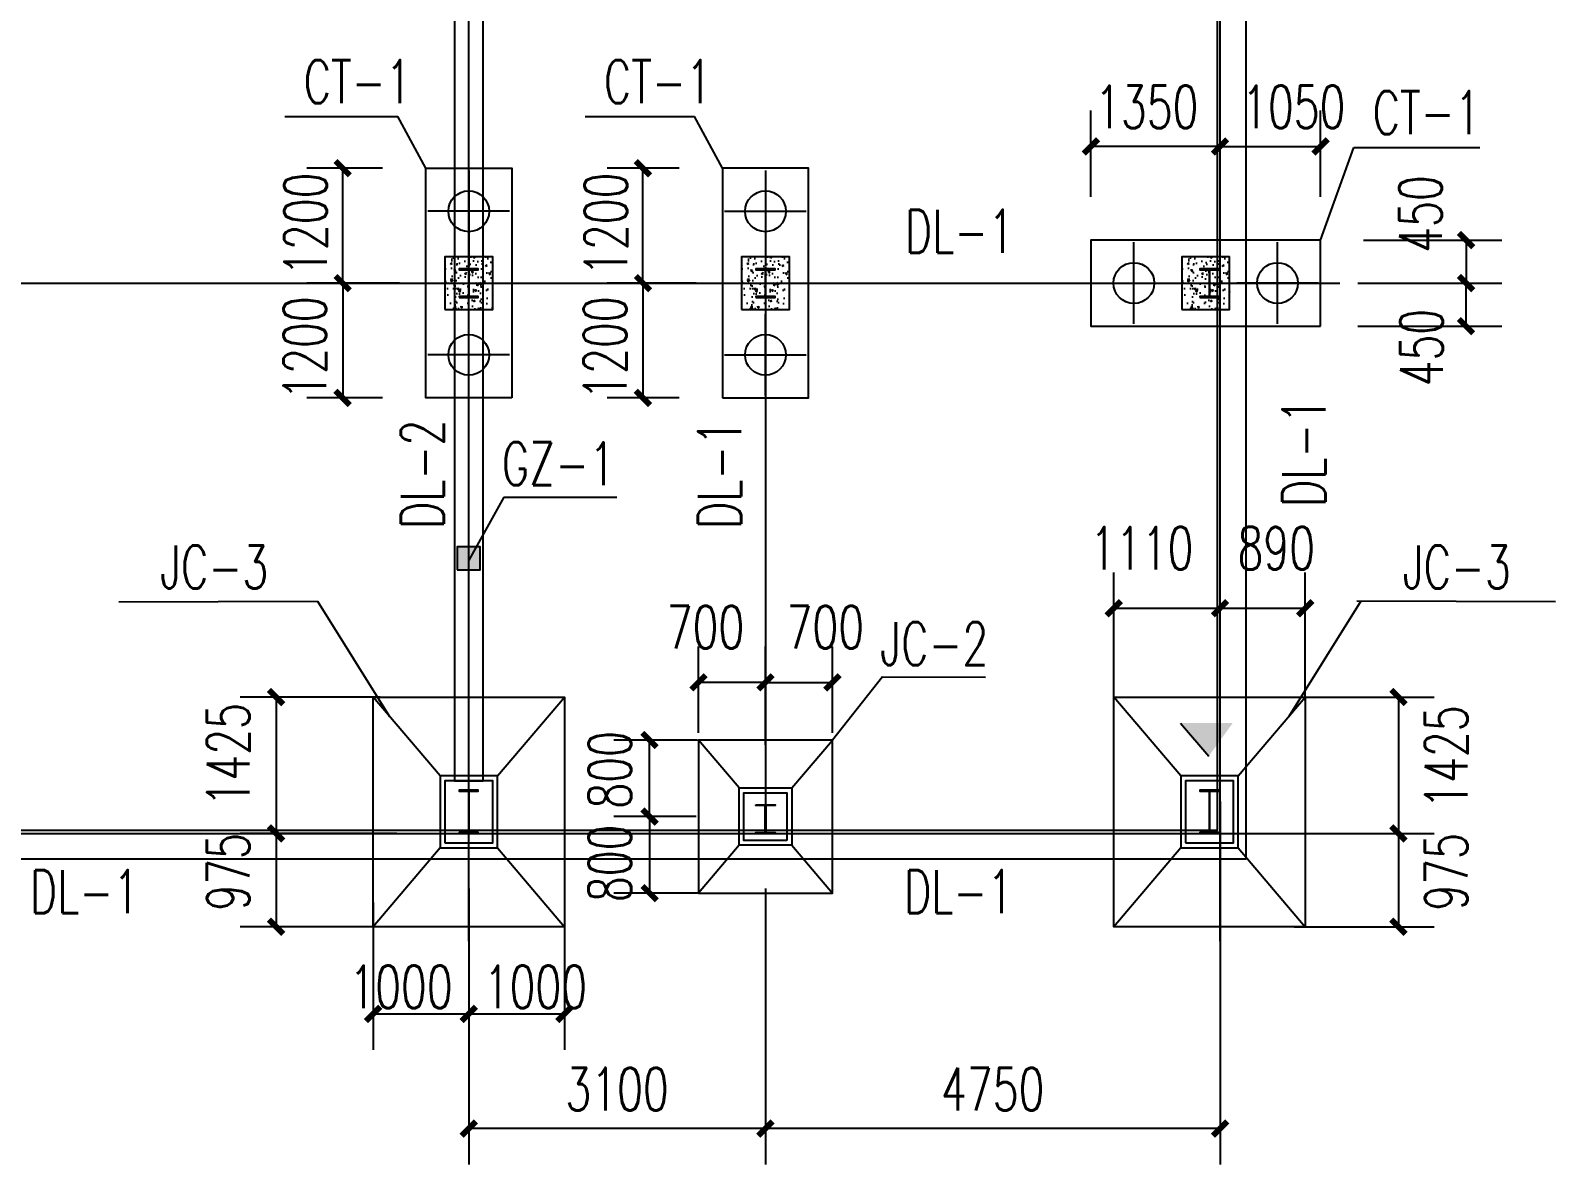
# Model space of a CAD drawing. Extents: x 180850 to 1400258, y 48356 to 327067.
# Drawn here: x 357599 to 373533, y 170973 to 182821 of the extents above; entities that cross this region are included whole.
import ezdxf

# ---------------------------------------------------------------- set-up
doc = ezdxf.new("R2010")
doc.units = 0
doc.header["$LTSCALE"] = 1000
for name, color, linetype in [('AXIS', 3, 'Continuous'), ('DIM_LEAD', 3, 'Continuous'), ('DOTE', 1, 'Continuous'), ('GZ', 50, 'Continuous'), ('PUB_HATCH', 8, 'Continuous'), ('PUB_TEXT', 7, 'Continuous'), ('YCX', 90, 'Continuous'), ('承台', 2, 'Continuous'), ('桩', 201, 'Continuous')]:
    doc.layers.add(name, color=color, linetype=linetype)
doc.styles.add('_TCH_DIM_T3', font='SIMPLEX', dxfattribs={"width": 0.705882, "bigfont": 'GBCBIG'})
doc.dimstyles.new('_TCH_ARCH&&150', dxfattribs={"dimtxt": 446.25, "dimasz": 150, "dimexe": 375, "dimexo": 450, "dimgap": 189.375, "dimtad": 1, "dimdec": 0, "dimzin": 0, "dimdsep": 46, "dimtxsty": '_TCH_DIM_T3', "dimblk": 'ARCHTICK', "dimcen": 0.09, "dimclrd": 3, "dimclre": 3, "dimclrt": 7, "dimazin": 2, "dimtfac": 1, "dimtdec": 0, "dimtix": 1, "dimtmove": 2, "dimatfit": 3, "dimfxl": 1, "dimtolj": 1, "dimtzin": 0, "dimarcsym": 0})
doc.dimstyles.new('TCH_150_1', dxfattribs={"dimtxt": 446.25, "dimasz": 150, "dimexe": 375, "dimexo": 450, "dimgap": 189.375, "dimtad": 1, "dimdec": 0, "dimzin": 0, "dimdsep": 46, "dimtxsty": '_TCH_DIM_T3', "dimblk": 'ARCHTICK', "dimcen": 0.09, "dimclrd": 256, "dimclre": 256, "dimclrt": 7, "dimazin": 2, "dimtfac": 1, "dimtdec": 0, "dimtix": 1, "dimtmove": 2, "dimatfit": 3, "dimfxl": 1, "dimtolj": 1, "dimtzin": 0, "dimarcsym": 0})

# ---------------------------------------------------------------- blocks, each defined once
blk = doc.blocks.new('A$C33B20A31')
at = {"layer": 'GZ'}
for points in [[(41550, 5600), (41750, 5600), (41750, 5610), (41657, 5610), (41653, 5615), (41653, 5885), (41657, 5890), (41750, 5890), (41750, 5900), (41550, 5900), (41550, 5890), (41643, 5890), (41647, 5885), (41647, 5615), (41643, 5610), (41550, 5610), (41550, 5600)], [(44650, 5600), (44850, 5600), (44850, 5610), (44757, 5610), (44753, 5615), (44753, 5885), (44757, 5890), (44850, 5890), (44850, 5900), (44650, 5900), (44650, 5890), (44743, 5890), (44747, 5885), (44747, 5615), (44743, 5610), (44650, 5610), (44650, 5600)], [(49290, 5600), (49490, 5600), (49490, 5610), (49397, 5610), (49393, 5615), (49393, 5885), (49397, 5890), (49490, 5890), (49490, 5900), (49290, 5900), (49290, 5890), (49383, 5890), (49387, 5885), (49387, 5615), (49383, 5610), (49290, 5610), (49290, 5600)], [(41550, 0), (41750, 0), (41750, 10), (41657, 10), (41653, 15), (41653, 435), (41657, 440), (41750, 440), (41750, 450), (41550, 450), (41550, 440), (41643, 440), (41647, 436), (41647, 15), (41643, 10), (41550, 10), (41550, 0)], [(49290, 0), (49490, 0), (49490, 10), (49397, 10), (49393, 15), (49393, 435), (49397, 440), (49490, 440), (49490, 450), (49290, 450), (49290, 440), (49383, 440), (49387, 436), (49387, 15), (49383, 10), (49290, 10), (49290, 0)], [(44650, 300), (44850, 300), (44850, 290), (44757, 290), (44753, 285), (44753, 15), (44757, 10), (44850, 10), (44850, 0), (44650, 0), (44650, 10), (44743, 10), (44747, 14), (44747, 285), (44743, 290), (44650, 290), (44650, 300)]]:
    blk.add_lwpolyline(points, close=True, dxfattribs=at)
blk = doc.blocks.new('_ArchTick')
at = {"color": 0, "linetype": 'ByBlock', "const_width": 0.4}
blk.add_lwpolyline([(-0.5, -0.5), (0.5, 0.5)], dxfattribs=at)
blk = doc.blocks.new('*D860')
at = {"layer": 'AXIS', "linetype": 'ByBlock', "lineweight": -2, "transparency": 16777216}
for p, q in [((361178, 173709), (361178, 172171)), ((362178, 173709), (362178, 172171)), ((361178, 172546), (362178, 172546))]:
    blk.add_line(p, q, dxfattribs=at)
at = {"layer": 'Defpoints', "color": 0, "linetype": 'ByBlock', "transparency": 16777216}
for p in [(361178, 174159), (362178, 174159), (362178, 172546)]:
    blk.add_point(p, dxfattribs=at)
at = {"layer": 'AXIS', "linetype": 'ByBlock', "lineweight": -2, "transparency": 16777216, "xscale": 150, "yscale": 150, "zscale": 150, "rotation": 180}
blk.add_blockref('_ArchTick', (361178, 172546), dxfattribs=at)
at = {"layer": 'AXIS', "linetype": 'ByBlock', "lineweight": -2, "transparency": 16777216, "xscale": 150, "yscale": 150, "zscale": 150}
blk.add_blockref('_ArchTick', (362178, 172546), dxfattribs=at)
at = {"layer": 'AXIS', "color": 7, "linetype": 'ByBlock', "transparency": 16777216, "insert": (361470, 172828), "char_height": 446.2, "attachment_point": 5, "style": '_TCH_DIM_T3'}
blk.add_mtext('\\A1;1000', dxfattribs=at)
blk = doc.blocks.new('*D861')
at = {"layer": 'AXIS', "linetype": 'ByBlock', "lineweight": -2, "transparency": 16777216}
for p, q in [((361428, 174432), (359790, 174432)), ((360165, 174432), (360165, 173457)), ((361253, 173457), (359790, 173457))]:
    blk.add_line(p, q, dxfattribs=at)
at = {"layer": 'Defpoints', "color": 0, "linetype": 'ByBlock', "transparency": 16777216}
for p in [(361878, 174432), (360165, 173457), (361703, 173457)]:
    blk.add_point(p, dxfattribs=at)
at = {"layer": 'AXIS', "linetype": 'ByBlock', "lineweight": -2, "transparency": 16777216, "xscale": 150, "yscale": 150, "zscale": 150}
for p, rotation in [((360165, 174432), 90), ((360165, 173457), 270)]:
    blk.add_blockref('_ArchTick', p, dxfattribs=dict(at, rotation=rotation))
at = {"layer": 'AXIS', "color": 7, "linetype": 'ByBlock', "transparency": 16777216, "insert": (359665, 174031), "char_height": 446.2, "attachment_point": 5, "rotation": 90, "style": '_TCH_DIM_T3'}
blk.add_mtext('\\A1;975', dxfattribs=at)
blk = doc.blocks.new('*D862')
at = {"layer": 'AXIS', "linetype": 'ByBlock', "lineweight": -2, "transparency": 16777216}
for p, q in [((361253, 175857), (359790, 175857)), ((360165, 175857), (360165, 174432)), ((361428, 174432), (359790, 174432))]:
    blk.add_line(p, q, dxfattribs=at)
at = {"layer": 'Defpoints', "color": 0, "linetype": 'ByBlock', "transparency": 16777216}
for p in [(361703, 175857), (360165, 174432), (361878, 174432)]:
    blk.add_point(p, dxfattribs=at)
at = {"layer": 'AXIS', "linetype": 'ByBlock', "lineweight": -2, "transparency": 16777216, "xscale": 150, "yscale": 150, "zscale": 150}
for p, rotation in [((360165, 175857), 90), ((360165, 174432), 270)]:
    blk.add_blockref('_ArchTick', p, dxfattribs=dict(at, rotation=rotation))
at = {"layer": 'AXIS', "color": 7, "linetype": 'ByBlock', "transparency": 16777216, "insert": (359665, 175254), "char_height": 446.2, "attachment_point": 5, "rotation": 90, "style": '_TCH_DIM_T3'}
blk.add_mtext('\\A1;1425', dxfattribs=at)
blk = doc.blocks.new('*D863')
at = {"layer": 'AXIS', "linetype": 'ByBlock', "lineweight": -2, "transparency": 16777216}
for p, q in [((362178, 173709), (362178, 172171)), ((363178, 173709), (363178, 172171)), ((362178, 172546), (363178, 172546))]:
    blk.add_line(p, q, dxfattribs=at)
at = {"layer": 'Defpoints', "color": 0, "linetype": 'ByBlock', "transparency": 16777216}
for p in [(362178, 174159), (363178, 174159), (363178, 172546)]:
    blk.add_point(p, dxfattribs=at)
at = {"layer": 'AXIS', "linetype": 'ByBlock', "lineweight": -2, "transparency": 16777216, "xscale": 150, "yscale": 150, "zscale": 150, "rotation": 180}
blk.add_blockref('_ArchTick', (362178, 172546), dxfattribs=at)
at = {"layer": 'AXIS', "linetype": 'ByBlock', "lineweight": -2, "transparency": 16777216, "xscale": 150, "yscale": 150, "zscale": 150}
blk.add_blockref('_ArchTick', (363178, 172546), dxfattribs=at)
at = {"layer": 'AXIS', "color": 7, "linetype": 'ByBlock', "transparency": 16777216, "insert": (362875, 172828), "char_height": 446.2, "attachment_point": 5, "style": '_TCH_DIM_T3'}
blk.add_mtext('\\A1;1000', dxfattribs=at)
blk = doc.blocks.new('*D864')
at = {"layer": 'AXIS', "linetype": 'ByBlock', "lineweight": -2, "transparency": 16777216}
for p, q in [((368918, 175821), (368918, 177160)), ((370028, 176307), (370028, 177160)), ((368918, 176785), (370028, 176785))]:
    blk.add_line(p, q, dxfattribs=at)
at = {"layer": 'Defpoints', "color": 0, "linetype": 'ByBlock', "transparency": 16777216}
for p in [(370028, 176785), (370028, 175857), (368918, 175371)]:
    blk.add_point(p, dxfattribs=at)
at = {"layer": 'AXIS', "linetype": 'ByBlock', "lineweight": -2, "transparency": 16777216, "xscale": 150, "yscale": 150, "zscale": 150, "rotation": 180}
blk.add_blockref('_ArchTick', (368918, 176785), dxfattribs=at)
at = {"layer": 'AXIS', "linetype": 'ByBlock', "lineweight": -2, "transparency": 16777216, "xscale": 150, "yscale": 150, "zscale": 150}
blk.add_blockref('_ArchTick', (370028, 176785), dxfattribs=at)
at = {"layer": 'AXIS', "color": 7, "linetype": 'ByBlock', "transparency": 16777216, "insert": (369210, 177411), "char_height": 446.2, "attachment_point": 5, "style": '_TCH_DIM_T3'}
blk.add_mtext('\\A1;1110', dxfattribs=at)
blk = doc.blocks.new('*D865')
at = {"layer": 'AXIS', "linetype": 'ByBlock', "lineweight": -2, "transparency": 16777216}
for p, q in [((370628, 174432), (372267, 174432)), ((371892, 174432), (371892, 173457)), ((370803, 173457), (372267, 173457))]:
    blk.add_line(p, q, dxfattribs=at)
at = {"layer": 'Defpoints', "color": 0, "linetype": 'ByBlock', "transparency": 16777216}
for p in [(370178, 174432), (370353, 173457), (371892, 173457)]:
    blk.add_point(p, dxfattribs=at)
at = {"layer": 'AXIS', "linetype": 'ByBlock', "lineweight": -2, "transparency": 16777216, "xscale": 150, "yscale": 150, "zscale": 150}
for p, rotation in [((371892, 174432), 90), ((371892, 173457), 270)]:
    blk.add_blockref('_ArchTick', p, dxfattribs=dict(at, rotation=rotation))
at = {"layer": 'AXIS', "color": 7, "linetype": 'ByBlock', "transparency": 16777216, "insert": (372392, 174031), "char_height": 446.2, "attachment_point": 5, "rotation": 90, "style": '_TCH_DIM_T3'}
blk.add_mtext('\\A1;975', dxfattribs=at)
blk = doc.blocks.new('*D866')
at = {"layer": 'AXIS', "linetype": 'ByBlock', "lineweight": -2, "transparency": 16777216}
for p, q in [((370803, 175857), (372267, 175857)), ((371892, 175857), (371892, 174432)), ((370628, 174432), (372267, 174432))]:
    blk.add_line(p, q, dxfattribs=at)
at = {"layer": 'Defpoints', "color": 0, "linetype": 'ByBlock', "transparency": 16777216}
for p in [(370353, 175857), (370178, 174432), (371892, 174432)]:
    blk.add_point(p, dxfattribs=at)
at = {"layer": 'AXIS', "linetype": 'ByBlock', "lineweight": -2, "transparency": 16777216, "xscale": 150, "yscale": 150, "zscale": 150}
for p, rotation in [((371892, 175857), 90), ((371892, 174432), 270)]:
    blk.add_blockref('_ArchTick', p, dxfattribs=dict(at, rotation=rotation))
at = {"layer": 'AXIS', "color": 7, "linetype": 'ByBlock', "transparency": 16777216, "insert": (372392, 175230), "char_height": 446.2, "attachment_point": 5, "rotation": 90, "style": '_TCH_DIM_T3'}
blk.add_mtext('\\A1;1425', dxfattribs=at)
blk = doc.blocks.new('*D867')
at = {"layer": 'AXIS', "linetype": 'ByBlock', "lineweight": -2, "transparency": 16777216}
for p, q in [((370028, 176307), (370028, 177160)), ((370918, 175821), (370918, 177160)), ((370028, 176785), (370918, 176785))]:
    blk.add_line(p, q, dxfattribs=at)
at = {"layer": 'Defpoints', "color": 0, "linetype": 'ByBlock', "transparency": 16777216}
for p in [(370918, 176785), (370028, 175857), (370918, 175371)]:
    blk.add_point(p, dxfattribs=at)
at = {"layer": 'AXIS', "linetype": 'ByBlock', "lineweight": -2, "transparency": 16777216, "xscale": 150, "yscale": 150, "zscale": 150, "rotation": 180}
blk.add_blockref('_ArchTick', (370028, 176785), dxfattribs=at)
at = {"layer": 'AXIS', "linetype": 'ByBlock', "lineweight": -2, "transparency": 16777216, "xscale": 150, "yscale": 150, "zscale": 150}
blk.add_blockref('_ArchTick', (370918, 176785), dxfattribs=at)
at = {"layer": 'AXIS', "color": 7, "linetype": 'ByBlock', "transparency": 16777216, "insert": (370615, 177411), "char_height": 446.2, "attachment_point": 5, "style": '_TCH_DIM_T3'}
blk.add_mtext('\\A1;890', dxfattribs=at)
blk = doc.blocks.new('*D884')
at = {"color": 3, "lineweight": -2, "transparency": 16777216}
for p, q in [((370028, 174766), (370028, 170973)), ((365278, 173858), (365278, 170973)), ((370028, 171348), (365278, 171348))]:
    blk.add_line(p, q, dxfattribs=at)
at = {"layer": 'Defpoints', "color": 0, "transparency": 16777216}
for p in [(370028, 175216), (365278, 174308), (365278, 171348)]:
    blk.add_point(p, dxfattribs=at)
at = {"color": 3, "lineweight": -2, "transparency": 16777216, "xscale": 150, "yscale": 150, "zscale": 150}
for p, rotation in [((365278, 171348), 179.9999999966649), ((370028, 171348), 359.9999999966649)]:
    blk.add_blockref('_ArchTick', p, dxfattribs=dict(at, rotation=rotation))
at = {"color": 7, "transparency": 16777216, "insert": (367653, 171760), "char_height": 446.2, "attachment_point": 5, "rotation": 360, "style": '_TCH_DIM_T3'}
blk.add_mtext('\\A1;4750', dxfattribs=at)
blk = doc.blocks.new('*D885')
at = {"color": 3, "lineweight": -2, "transparency": 16777216}
for p, q in [((362178, 173858), (362178, 170973)), ((365278, 173858), (365278, 170973)), ((365278, 171348), (362178, 171348))]:
    blk.add_line(p, q, dxfattribs=at)
at = {"layer": 'Defpoints', "color": 0, "transparency": 16777216}
for p in [(362178, 174308), (365278, 174308), (362178, 171348)]:
    blk.add_point(p, dxfattribs=at)
at = {"color": 3, "lineweight": -2, "transparency": 16777216, "xscale": 150, "yscale": 150, "zscale": 150}
for p, rotation in [((362178, 171348), 180.0000000066701), ((365278, 171348), 6.670104468753379e-09)]:
    blk.add_blockref('_ArchTick', p, dxfattribs=dict(at, rotation=rotation))
at = {"color": 7, "transparency": 16777216, "insert": (363728, 171760), "char_height": 446.2, "attachment_point": 5, "rotation": 0, "style": '_TCH_DIM_T3'}
blk.add_mtext('\\A1;3100', dxfattribs=at)
blk = doc.blocks.new('*D880')
at = {"layer": 'AXIS', "linetype": 'ByBlock', "lineweight": -2, "transparency": 16777216}
for p, q in [((364578, 175483), (364578, 176385)), ((365278, 175358), (365278, 176385)), ((365278, 176010), (364578, 176010))]:
    blk.add_line(p, q, dxfattribs=at)
at = {"layer": 'Defpoints', "color": 0, "linetype": 'ByBlock', "transparency": 16777216}
for p in [(364578, 176010), (364578, 175033), (365278, 174908)]:
    blk.add_point(p, dxfattribs=at)
at = {"layer": 'AXIS', "linetype": 'ByBlock', "lineweight": -2, "transparency": 16777216, "xscale": 150, "yscale": 150, "zscale": 150, "rotation": 180}
blk.add_blockref('_ArchTick', (364578, 176010), dxfattribs=at)
at = {"layer": 'AXIS', "linetype": 'ByBlock', "lineweight": -2, "transparency": 16777216, "xscale": 150, "yscale": 150, "zscale": 150}
blk.add_blockref('_ArchTick', (365278, 176010), dxfattribs=at)
at = {"layer": 'AXIS', "color": 7, "linetype": 'ByBlock', "transparency": 16777216, "insert": (364652, 176587), "char_height": 446.2, "attachment_point": 5, "style": '_TCH_DIM_T3'}
blk.add_mtext('\\A1;700', dxfattribs=at)
blk = doc.blocks.new('*D881')
at = {"layer": 'AXIS', "linetype": 'ByBlock', "lineweight": -2, "transparency": 16777216}
for p, q in [((364553, 174608), (363693, 174608)), ((364068, 174608), (364068, 173808)), ((364567, 173808), (363693, 173808))]:
    blk.add_line(p, q, dxfattribs=at)
at = {"layer": 'Defpoints', "color": 0, "linetype": 'ByBlock', "transparency": 16777216}
for p in [(365003, 174608), (364068, 173808), (365017, 173808)]:
    blk.add_point(p, dxfattribs=at)
at = {"layer": 'AXIS', "linetype": 'ByBlock', "lineweight": -2, "transparency": 16777216, "xscale": 150, "yscale": 150, "zscale": 150}
for p, rotation in [((364068, 174608), 90), ((364068, 173808), 270)]:
    blk.add_blockref('_ArchTick', p, dxfattribs=dict(at, rotation=rotation))
at = {"layer": 'AXIS', "color": 7, "linetype": 'ByBlock', "transparency": 16777216, "insert": (363653, 174119), "char_height": 446.2, "attachment_point": 5, "rotation": 90, "style": '_TCH_DIM_T3'}
blk.add_mtext('\\A1;800', dxfattribs=at)
blk = doc.blocks.new('*D882')
at = {"layer": 'AXIS', "linetype": 'ByBlock', "lineweight": -2, "transparency": 16777216}
for p, q in [((365278, 175358), (365278, 176385)), ((365978, 175483), (365978, 176385)), ((365278, 176010), (365978, 176010))]:
    blk.add_line(p, q, dxfattribs=at)
at = {"layer": 'Defpoints', "color": 0, "linetype": 'ByBlock', "transparency": 16777216}
for p in [(365978, 176010), (365978, 175033), (365278, 174908)]:
    blk.add_point(p, dxfattribs=at)
at = {"layer": 'AXIS', "linetype": 'ByBlock', "lineweight": -2, "transparency": 16777216, "xscale": 150, "yscale": 150, "zscale": 150, "rotation": 180}
blk.add_blockref('_ArchTick', (365278, 176010), dxfattribs=at)
at = {"layer": 'AXIS', "linetype": 'ByBlock', "lineweight": -2, "transparency": 16777216, "xscale": 150, "yscale": 150, "zscale": 150}
blk.add_blockref('_ArchTick', (365978, 176010), dxfattribs=at)
at = {"layer": 'AXIS', "color": 7, "linetype": 'ByBlock', "transparency": 16777216, "insert": (365904, 176587), "char_height": 446.2, "attachment_point": 5, "style": '_TCH_DIM_T3'}
blk.add_mtext('\\A1;700', dxfattribs=at)
blk = doc.blocks.new('*D883')
at = {"layer": 'AXIS', "linetype": 'ByBlock', "lineweight": -2, "transparency": 16777216}
for p, q in [((364567, 175408), (363693, 175408)), ((364068, 174608), (364068, 175408)), ((364553, 174608), (363693, 174608))]:
    blk.add_line(p, q, dxfattribs=at)
at = {"layer": 'Defpoints', "color": 0, "linetype": 'ByBlock', "transparency": 16777216}
for p in [(364068, 175408), (365017, 175408), (365003, 174608)]:
    blk.add_point(p, dxfattribs=at)
at = {"layer": 'AXIS', "linetype": 'ByBlock', "lineweight": -2, "transparency": 16777216, "xscale": 150, "yscale": 150, "zscale": 150}
for p, rotation in [((364068, 175408), 90), ((364068, 174608), 270)]:
    blk.add_blockref('_ArchTick', p, dxfattribs=dict(at, rotation=rotation))
at = {"layer": 'AXIS', "color": 7, "linetype": 'ByBlock', "transparency": 16777216, "insert": (363653, 175096), "char_height": 446.2, "attachment_point": 5, "rotation": 90, "style": '_TCH_DIM_T3'}
blk.add_mtext('\\A1;800', dxfattribs=at)
blk = doc.blocks.new('*D1099')
at = {"layer": 'AXIS', "linetype": 'ByBlock', "lineweight": -2, "transparency": 16777216}
for p, q in [((371528, 180632), (372974, 180632)), ((372599, 180632), (372599, 180182)), ((371528, 180182), (372974, 180182))]:
    blk.add_line(p, q, dxfattribs=at)
at = {"layer": 'Defpoints', "color": 0, "linetype": 'ByBlock', "transparency": 16777216}
for p in [(371078, 180632), (371078, 180182), (372599, 180182)]:
    blk.add_point(p, dxfattribs=at)
at = {"layer": 'AXIS', "linetype": 'ByBlock', "lineweight": -2, "transparency": 16777216, "xscale": 150, "yscale": 150, "zscale": 150}
for p, rotation in [((372599, 180632), 90), ((372599, 180182), 270)]:
    blk.add_blockref('_ArchTick', p, dxfattribs=dict(at, rotation=rotation))
at = {"layer": 'AXIS', "color": 7, "linetype": 'ByBlock', "transparency": 16777216, "insert": (372124, 180904), "char_height": 446.2, "attachment_point": 5, "rotation": 90, "style": '_TCH_DIM_T3'}
blk.add_mtext('\\A1;450', dxfattribs=at)
blk = doc.blocks.new('*D1100')
at = {"layer": 'AXIS', "linetype": 'ByBlock', "lineweight": -2, "transparency": 16777216}
for p, q in [((370028, 181082), (370028, 181985)), ((371078, 181082), (371078, 181985)), ((370028, 181610), (371078, 181610))]:
    blk.add_line(p, q, dxfattribs=at)
at = {"layer": 'Defpoints', "color": 0, "linetype": 'ByBlock', "transparency": 16777216}
for p in [(371078, 181610), (370028, 180632), (371078, 180632)]:
    blk.add_point(p, dxfattribs=at)
at = {"layer": 'AXIS', "linetype": 'ByBlock', "lineweight": -2, "transparency": 16777216, "xscale": 150, "yscale": 150, "zscale": 150, "rotation": 180}
blk.add_blockref('_ArchTick', (370028, 181610), dxfattribs=at)
at = {"layer": 'AXIS', "linetype": 'ByBlock', "lineweight": -2, "transparency": 16777216, "xscale": 150, "yscale": 150, "zscale": 150}
blk.add_blockref('_ArchTick', (371078, 181610), dxfattribs=at)
at = {"layer": 'AXIS', "color": 7, "linetype": 'ByBlock', "transparency": 16777216, "insert": (370798, 182023), "char_height": 446.2, "attachment_point": 5, "style": '_TCH_DIM_T3'}
blk.add_mtext('\\A1;1050', dxfattribs=at)
blk = doc.blocks.new('*D1101')
at = {"layer": 'AXIS', "linetype": 'ByBlock', "lineweight": -2, "transparency": 16777216}
for p, q in [((368678, 181082), (368678, 181985)), ((370028, 181082), (370028, 181985)), ((370028, 181610), (368678, 181610))]:
    blk.add_line(p, q, dxfattribs=at)
at = {"layer": 'Defpoints', "color": 0, "linetype": 'ByBlock', "transparency": 16777216}
for p in [(368678, 181610), (368678, 180632), (370028, 180632)]:
    blk.add_point(p, dxfattribs=at)
at = {"layer": 'AXIS', "linetype": 'ByBlock', "lineweight": -2, "transparency": 16777216, "xscale": 150, "yscale": 150, "zscale": 150, "rotation": 180}
blk.add_blockref('_ArchTick', (368678, 181610), dxfattribs=at)
at = {"layer": 'AXIS', "linetype": 'ByBlock', "lineweight": -2, "transparency": 16777216, "xscale": 150, "yscale": 150, "zscale": 150}
blk.add_blockref('_ArchTick', (370028, 181610), dxfattribs=at)
at = {"layer": 'AXIS', "color": 7, "linetype": 'ByBlock', "transparency": 16777216, "insert": (369263, 182023), "char_height": 446.2, "attachment_point": 5, "style": '_TCH_DIM_T3'}
blk.add_mtext('\\A1;1350', dxfattribs=at)
blk = doc.blocks.new('*D1102')
at = {"layer": 'AXIS', "linetype": 'ByBlock', "lineweight": -2, "transparency": 16777216}
for p, q in [((371467, 180182), (372974, 180182)), ((372599, 179732), (372599, 180182)), ((371467, 179732), (372974, 179732))]:
    blk.add_line(p, q, dxfattribs=at)
at = {"layer": 'Defpoints', "color": 0, "linetype": 'ByBlock', "transparency": 16777216}
for p in [(371017, 180182), (372599, 180182), (371017, 179732)]:
    blk.add_point(p, dxfattribs=at)
at = {"layer": 'AXIS', "linetype": 'ByBlock', "lineweight": -2, "transparency": 16777216, "xscale": 150, "yscale": 150, "zscale": 150}
for p, rotation in [((372599, 180182), 90), ((372599, 179732), 270)]:
    blk.add_blockref('_ArchTick', p, dxfattribs=dict(at, rotation=rotation))
at = {"layer": 'AXIS', "color": 7, "linetype": 'ByBlock', "transparency": 16777216, "insert": (372134, 179508), "char_height": 446.2, "attachment_point": 5, "rotation": 90, "style": '_TCH_DIM_T3'}
blk.add_mtext('\\A1;450', dxfattribs=at)
blk = doc.blocks.new('*D1095')
at = {"layer": 'AXIS', "linetype": 'ByBlock', "lineweight": -2, "transparency": 16777216}
for p, q in [((361453, 180182), (360486, 180182)), ((360861, 180182), (360861, 178982)), ((361278, 178982), (360486, 178982))]:
    blk.add_line(p, q, dxfattribs=at)
at = {"layer": 'Defpoints', "color": 0, "linetype": 'ByBlock', "transparency": 16777216}
for p in [(361903, 180182), (360861, 178982), (361728, 178982)]:
    blk.add_point(p, dxfattribs=at)
at = {"layer": 'AXIS', "linetype": 'ByBlock', "lineweight": -2, "transparency": 16777216, "xscale": 150, "yscale": 150, "zscale": 150}
for p, rotation in [((360861, 180182), 90), ((360861, 178982), 270)]:
    blk.add_blockref('_ArchTick', p, dxfattribs=dict(at, rotation=rotation))
at = {"layer": 'AXIS', "color": 7, "linetype": 'ByBlock', "transparency": 16777216, "insert": (360465, 179503), "char_height": 446.2, "attachment_point": 5, "rotation": 90, "style": '_TCH_DIM_T3'}
blk.add_mtext('\\A1;1200', dxfattribs=at)
blk = doc.blocks.new('*D1096')
at = {"layer": 'AXIS', "linetype": 'ByBlock', "lineweight": -2, "transparency": 16777216}
for p, q in [((361278, 181382), (360486, 181382)), ((360861, 180182), (360861, 181382)), ((361453, 180182), (360486, 180182))]:
    blk.add_line(p, q, dxfattribs=at)
at = {"layer": 'Defpoints', "color": 0, "linetype": 'ByBlock', "transparency": 16777216}
for p in [(360861, 181382), (361728, 181382), (361903, 180182)]:
    blk.add_point(p, dxfattribs=at)
at = {"layer": 'AXIS', "linetype": 'ByBlock', "lineweight": -2, "transparency": 16777216, "xscale": 150, "yscale": 150, "zscale": 150}
for p, rotation in [((360861, 181382), 90), ((360861, 180182), 270)]:
    blk.add_blockref('_ArchTick', p, dxfattribs=dict(at, rotation=rotation))
at = {"layer": 'AXIS', "color": 7, "linetype": 'ByBlock', "transparency": 16777216, "insert": (360474, 180797), "char_height": 446.2, "attachment_point": 5, "rotation": 90, "style": '_TCH_DIM_T3'}
blk.add_mtext('\\A1;1200', dxfattribs=at)
blk = doc.blocks.new('*D1097')
at = {"layer": 'AXIS', "linetype": 'ByBlock', "lineweight": -2, "transparency": 16777216}
for p, q in [((364553, 180182), (363623, 180182)), ((363998, 180182), (363998, 178982)), ((364378, 178982), (363623, 178982))]:
    blk.add_line(p, q, dxfattribs=at)
at = {"layer": 'Defpoints', "color": 0, "linetype": 'ByBlock', "transparency": 16777216}
for p in [(365003, 180182), (363998, 178982), (364828, 178982)]:
    blk.add_point(p, dxfattribs=at)
at = {"layer": 'AXIS', "linetype": 'ByBlock', "lineweight": -2, "transparency": 16777216, "xscale": 150, "yscale": 150, "zscale": 150}
for p, rotation in [((363998, 180182), 90), ((363998, 178982), 270)]:
    blk.add_blockref('_ArchTick', p, dxfattribs=dict(at, rotation=rotation))
at = {"layer": 'AXIS', "color": 7, "linetype": 'ByBlock', "transparency": 16777216, "insert": (363602, 179503), "char_height": 446.2, "attachment_point": 5, "rotation": 90, "style": '_TCH_DIM_T3'}
blk.add_mtext('\\A1;1200', dxfattribs=at)
blk = doc.blocks.new('*D1098')
at = {"layer": 'AXIS', "linetype": 'ByBlock', "lineweight": -2, "transparency": 16777216}
for p, q in [((364378, 181382), (363623, 181382)), ((363998, 180182), (363998, 181382)), ((364553, 180182), (363623, 180182))]:
    blk.add_line(p, q, dxfattribs=at)
at = {"layer": 'Defpoints', "color": 0, "linetype": 'ByBlock', "transparency": 16777216}
for p in [(363998, 181382), (364828, 181382), (365003, 180182)]:
    blk.add_point(p, dxfattribs=at)
at = {"layer": 'AXIS', "linetype": 'ByBlock', "lineweight": -2, "transparency": 16777216, "xscale": 150, "yscale": 150, "zscale": 150}
for p, rotation in [((363998, 181382), 90), ((363998, 180182), 270)]:
    blk.add_blockref('_ArchTick', p, dxfattribs=dict(at, rotation=rotation))
at = {"layer": 'AXIS', "color": 7, "linetype": 'ByBlock', "transparency": 16777216, "insert": (363611, 180797), "char_height": 446.2, "attachment_point": 5, "rotation": 90, "style": '_TCH_DIM_T3'}
blk.add_mtext('\\A1;1200', dxfattribs=at)

msp = doc.modelspace()

# ---------------------------------------------------------------- hatches: boundary and pattern name
h = msp.add_hatch(color=256)
h.dxf.hatch_style = 1
h.paths.add_polyline_path([(362298.16, 177427.35), (362058.16, 177427.35), (362058.16, 177187.35), (362298.16, 177187.35)])
at = {"layer": 'PUB_HATCH', "linetype": 'ByBlock', "ltscale": 0.1}
h = msp.add_hatch(dxfattribs=at)
h.set_pattern_fill('AR-CONC', color=8, scale=100, angle=180)
h.set_pattern_definition([(230, (2303257.47, 906171.05), (-182.184669, 15.939086), [19.05, -209.55]), (175, (2303257.47, 906171.05), (35.242826, -191.056643), [15.24, -167.64]), (280.451, (2303242.29, 906172.37), (-146.942502, -175.116688), [16.19, -178.09]), (226.1842, (2303257.47, 906120.25), (-271.07904, 42.042328), [28.575, -314.325]), (276.6356, (2303234.88, 906123.75), (-237.404234, -247.425556), [24.285, -267.135]), (171.184, (2303257.47, 906120.25), (-237.404606, -247.425118), [22.86, -251.46]), (201, (2303232.07, 906132.95), (-151.61488, 102.265519), [19.05, -209.55]), (146, (2303232.07, 906132.95), (-61.802028, -184.187966), [15.24, -167.64]), (251.4514, (2303219.43, 906141.47), (-213.416491, -81.922858), [16.19, -178.09]), (217.5, (2303257.47, 906171.046), (-3.0886033, -84.5550389), [0, -165.608, 0, -170.18, 0, -168.275]), (187.5, (2303257.47, 906171.05), (-66.8196625, -100.180575), [0, -97.028, 0, -161.798, 0, -64.135]), (147.5, (2303314.11, 906171.046), (-135.5905952, 5.728744), [0, -63.5, 0, -198.12, 0, -262.89]), (137.5, (2303339.51, 906171.05), (-148.1291814, -25.426491), [0, -82.55, 0, -131.572, 0, -186.69])])
h.paths.add_polyline_path([(361928.29, 180457.33), (362428.29, 180457.33), (362428.29, 179907.33), (361928.29, 179907.33)])
h = msp.add_hatch(dxfattribs=at)
h.set_pattern_fill('AR-CONC', color=8, scale=100, angle=180)
h.set_pattern_definition([(230, (2306357.47, 906171.05), (-182.184669, 15.939086), [19.05, -209.55]), (175, (2306357.47, 906171.05), (35.242826, -191.056643), [15.24, -167.64]), (280.451, (2306342.29, 906172.37), (-146.942502, -175.116688), [16.19, -178.09]), (226.1842, (2306357.47, 906120.25), (-271.07904, 42.042328), [28.575, -314.325]), (276.6356, (2306334.88, 906123.75), (-237.404234, -247.425556), [24.285, -267.135]), (171.184, (2306357.47, 906120.25), (-237.404606, -247.425118), [22.86, -251.46]), (201, (2306332.07, 906132.95), (-151.61488, 102.265519), [19.05, -209.55]), (146, (2306332.07, 906132.95), (-61.802028, -184.187966), [15.24, -167.64]), (251.4514, (2306319.44, 906141.47), (-213.416491, -81.922858), [16.19, -178.09]), (217.5, (2306357.47, 906171.046), (-3.0886033, -84.5550389), [0, -165.608, 0, -170.18, 0, -168.275]), (187.5, (2306357.47, 906171.05), (-66.8196625, -100.180575), [0, -97.028, 0, -161.798, 0, -64.135]), (147.5, (2306414.11, 906171.046), (-135.5905952, 5.728744), [0, -63.5, 0, -198.12, 0, -262.89]), (137.5, (2306439.51, 906171.05), (-148.1291814, -25.426491), [0, -82.55, 0, -131.572, 0, -186.69])])
h.paths.add_polyline_path([(365028.29, 180457.33), (365528.29, 180457.33), (365528.29, 179907.33), (365028.29, 179907.33)])
h = msp.add_hatch(dxfattribs=at)
h.set_pattern_fill('AR-CONC', color=8, scale=100, angle=180)
h.set_pattern_definition([(230, (2310957.34, 906171.05), (-182.184669, 15.939086), [19.05, -209.55]), (175, (2310957.34, 906171.05), (35.242826, -191.056643), [15.24, -167.64]), (280.451, (2310942.16, 906172.37), (-146.942502, -175.116688), [16.19, -178.09]), (226.1842, (2310957.34, 906120.25), (-271.07904, 42.042328), [28.575, -314.325]), (276.6356, (2310934.75, 906123.75), (-237.404234, -247.425556), [24.285, -267.135]), (171.184, (2310957.34, 906120.25), (-237.404606, -247.425118), [22.86, -251.46]), (201, (2310931.94, 906132.95), (-151.61488, 102.265519), [19.05, -209.55]), (146, (2310931.94, 906132.95), (-61.802028, -184.187966), [15.24, -167.64]), (251.4514, (2310919.3, 906141.47), (-213.416491, -81.922858), [16.19, -178.09]), (217.5, (2310957.34, 906171.046), (-3.0886033, -84.5550389), [0, -165.608, 0, -170.18, 0, -168.275]), (187.5, (2310957.34, 906171.05), (-66.8196625, -100.180575), [0, -97.028, 0, -161.798, 0, -64.135]), (147.5, (2311013.98, 906171.046), (-135.5905952, 5.728744), [0, -63.5, 0, -198.12, 0, -262.89]), (137.5, (2311039.38, 906171.05), (-148.1291814, -25.426491), [0, -82.55, 0, -131.572, 0, -186.69])])
h.paths.add_polyline_path([(369628.16, 180457.33), (370128.16, 180457.33), (370128.16, 179907.33), (369628.16, 179907.33)])

# ---------------------------------------------------------------- linework, layer by layer
for p, q in [((361878.16, 175032.18), (361178.16, 175857.18)), ((362478.16, 175032.18), (363178.16, 175857.18)), ((369618.16, 175032.18), (368918.16, 175857.18)), ((370218.16, 175032.18), (370918.16, 175857.18)), ((362478.16, 174582.18), (362478.16, 174582.18)), ((365003.17, 174532.61), (365003.17, 174532.61)), ((370218.16, 174582.18), (370218.16, 174582.18)), ((361878.16, 174282.18), (361178.16, 173457.18)), ((362478.16, 174282.18), (363178.16, 173457.18)), ((369618.16, 174282.18), (368918.16, 173457.18)), ((370218.16, 174282.18), (370918.16, 173457.18))]:
    msp.add_line(p, q)
for points in [[(320258.16, 210202.35), (370298.16, 210202.35), (370298.16, 174162.35), (320258.16, 174162.35)], [(320558.16, 209902.35), (369998.16, 209902.35), (369998.16, 174462.35), (320558.16, 174462.35)], [(362028.16, 174982.18), (362328.16, 174982.18), (362328.16, 209902.35), (362028.16, 209902.35)], [(361928.29, 179907.33), (362428.29, 179907.33), (362428.29, 180457.33), (361928.29, 180457.33)], [(365028.29, 179907.33), (365528.29, 179907.33), (365528.29, 180457.33), (365028.29, 180457.33)], [(369628.16, 179907.33), (370128.16, 179907.33), (370128.16, 180457.33), (369628.16, 180457.33)], [(362058.16, 177187.35), (362298.16, 177187.35), (362298.16, 177427.35), (362058.16, 177427.35)], [(361178.16, 175857.18), (363178.16, 175857.18), (363178.16, 173457.18), (361178.16, 173457.18)], [(368918.16, 175857.18), (370918.16, 175857.18), (370918.16, 173457.18), (368918.16, 173457.18)]]:
    msp.add_lwpolyline(points, close=True)
at = {"layer": 'DIM_LEAD'}
for p, q in [((360256.67, 181921.62), (361438.01, 181921.62)), ((361728.14, 181382.48), (361438.01, 181921.62)), ((363393.51, 181921.62), (364538.06, 181921.62)), ((364828.19, 181382.48), (364538.06, 181921.62)), ((371078.03, 180632.35), (371426.07, 181599.02)), ((371426.07, 181599.02), (372742.3, 181599.02))]:
    msp.add_line(p, q, dxfattribs=at)
at = {"layer": 'DOTE'}
for p, q in [((362178.16, 173307.35), (362178.16, 211057.35)), ((370028.16, 173307.35), (370028.16, 211057.35)), ((365278.16, 180348.23), (365278.16, 174432.35)), ((319403.16, 180182.35), (371278.16, 180182.35)), ((319403.16, 174432.35), (371278.16, 174432.35))]:
    msp.add_line(p, q, dxfattribs=at)
at = {"layer": 'PUB_TEXT', "color": 5}
msp.add_line((369616.02, 175585.29), (369910.86, 175240.76), dxfattribs=at)
msp.add_solid([(370160.42, 175585.29), (369910.86, 175240.76), (369616.02, 175585.29)], dxfattribs=at)
at = {"layer": 'YCX'}
for p, q in [((362546.33, 177946.38), (362178.16, 177287.19)), ((362546.33, 177946.38), (363723.97, 177944.84)), ((358523.24, 176853.11), (360597.92, 176857.31)), ((360597.92, 176857.31), (361350.86, 175653.97)), ((371498.4, 176857.31), (370745.46, 175653.97)), ((373533.08, 176853.11), (371458.4, 176857.31)), ((366501.33, 176066.81), (365978.17, 175407.61)), ((366501.33, 176066.81), (367578.96, 176065.27))]:
    msp.add_line(p, q, dxfattribs=at)
at = {"layer": '承台'}
for p, q in [((365003.17, 174907.61), (364578.17, 175407.61)), ((365553.17, 174907.61), (365978.17, 175407.61)), ((365003.17, 174307.61), (364578.17, 173807.61)), ((365553.17, 174307.61), (365978.17, 173807.61))]:
    msp.add_line(p, q, dxfattribs=at)
at = {"layer": '承台', "color": 6}
for p, q in [((362478.16, 174582.18), (362478.16, 174582.18)), ((370218.16, 174582.18), (370218.16, 174582.18))]:
    msp.add_line(p, q, dxfattribs=at)
at = {"layer": '承台'}
for points in [[(362628.14, 178982.48), (361728.14, 178982.48), (361728.14, 181382.48), (362628.14, 181382.48)], [(364828.19, 178982.48), (365728.19, 178982.48), (365728.19, 181382.48), (364828.19, 181382.48)], [(371078.03, 179732.35), (371078.03, 180632.35), (368678.03, 180632.35), (368678.03, 179732.35)], [(365978.17, 175407.61), (364578.17, 175407.61), (364578.17, 173807.61), (365978.17, 173807.61)], [(365553.17, 174307.61), (365003.17, 174307.61), (365003.17, 174907.61), (365553.17, 174907.61)], [(365503.17, 174357.61), (365053.17, 174357.61), (365053.17, 174857.61), (365503.17, 174857.61)]]:
    msp.add_lwpolyline(points, close=True, dxfattribs=at)
at = {"layer": '承台', "color": 6}
for points in [[(361878.16, 174282.18), (362478.16, 174282.18), (362478.16, 175032.18), (361878.16, 175032.18)], [(361928.16, 174332.18), (362428.16, 174332.18), (362428.16, 174982.18), (361928.16, 174982.18)], [(369618.16, 174282.18), (370218.16, 174282.18), (370218.16, 175032.18), (369618.16, 175032.18)], [(369668.16, 174332.18), (370168.16, 174332.18), (370168.16, 174982.18), (369668.16, 174982.18)]]:
    msp.add_lwpolyline(points, close=True, dxfattribs=at)
at = {"layer": '桩'}
for p, q in [((362178.16, 181358.48), (362178.16, 180356.48)), ((365278.16, 181358.48), (365278.16, 180356.48)), ((362604.16, 180932.48), (361752.16, 180932.48)), ((364852.16, 180932.48), (365704.16, 180932.48)), ((369128.03, 179756.33), (369128.03, 180608.33)), ((370628.03, 179756.33), (370628.03, 180608.33)), ((368702.03, 180182.33), (369704.03, 180182.33)), ((371054.03, 180182.33), (370202.03, 180182.33)), ((362178.16, 179006.48), (362178.16, 179858.48)), ((365278.16, 179006.48), (365278.16, 179858.48)), ((362604.16, 179432.48), (361752.16, 179432.48)), ((364852.16, 179432.48), (365704.16, 179432.48))]:
    msp.add_line(p, q, dxfattribs=at)
for centre in [(362178.16, 180932.48), (365278.16, 180932.48), (369128.03, 180182.33), (370628.03, 180182.33), (362178.16, 179432.48), (365278.16, 179432.48)]:
    msp.add_circle(centre, 213, dxfattribs=at)

# ---------------------------------------------------------------- block references
msp.add_blockref('A$C33B20A31', (320528.16, 174432.35))

# ---------------------------------------------------------------- texts
at = {"layer": 'YCX', "style": '_TCH_DIM_T3', "width": 0.705882}
for s, p in [('CT-1', (360452.44, 182061.61)), ('CT-1', (363589.27, 182061.61)), ('CT-1', (371621.83, 181739.01)), ('GZ-1', (362523.28, 178069.33)), ('JC-3', (358954.53, 176991.18)), ('JC-3', (371937.08, 176991.18)), ('JC-2', (366478.27, 176189.75))]:
    msp.add_text(s, height=450, dxfattribs=at).set_placement(p)
at = {"layer": '承台', "color": 6, "style": '_TCH_DIM_T3', "width": 0.705882}
for p in [(366734.48, 180497.79), (357592.15, 173598.29), (366724.87, 173598.29)]:
    msp.add_text('DL-1', height=450, dxfattribs=at).set_placement(p)
for s, p in [('DL-1', (371128.35, 177841.61)), ('DL-2', (361918.21, 177611.7)), ('DL-1', (365023.52, 177611.7))]:
    msp.add_text(s, height=450, rotation=90, dxfattribs=at).set_placement(p)

# ---------------------------------------------------------------- dimensions: what is measured, and where the dimension line sits
for base, p1, p2, picture, middle in [((365278.16, 171347.64), (370028.16, 175215.65), (365278.16, 174307.61), '*D884', (367653.16, 171760.14)), ((362178.16, 171347.64), (365278.16, 174307.61), (362178.16, 174307.61), '*D885', (363728.16, 171760.14))]:
    dim = msp.add_linear_dim(base=base, p1=p1, p2=p2, angle=180, dimstyle='_TCH_ARCH&&150')
    dim.commit()
    dim.dimension.update_dxf_attribs({"geometry": picture, "text_midpoint": middle})
at = {"layer": 'AXIS', "linetype": 'ByBlock'}
for base, p1, p2, angle, picture, middle in [((368678.03, 181610.4), (370028.16, 180632.35), (368678.03, 180632.35), 180, '*D1101', (369263.28, 182022.9)), ((371078.03, 181610.4), (370028.16, 180632.35), (371078.03, 180632.35), 180, '*D1100', (370798.24, 182022.9)), ((360860.76, 181382.48), (361903.16, 180182.35), (361728.14, 181382.48), 90, '*D1096', (360474.49, 180797.23)), ((363997.59, 181382.48), (365003.21, 180182.35), (364828.19, 181382.48), 90, '*D1098', (363611.33, 180797.23)), ((372598.51, 180182.33), (371078.03, 180632.35), (371078.03, 180182.33), 90, '*D1099', (372124.12, 180904.09)), ((360860.76, 178982.48), (361903.16, 180182.35), (361728.14, 178982.48), 90, '*D1095', (360465.1, 179503.11)), ((363997.59, 178982.48), (365003.21, 180182.35), (364828.19, 178982.48), 90, '*D1097', (363601.94, 179503.11)), ((372598.51, 180182.35), (371016.67, 179732.35), (371016.67, 180182.35), 90, '*D1102', (372134.08, 179508.39)), ((365978.16, 176010.12), (365278.16, 174907.61), (365978.16, 175032.61), 180, '*D882', (365904.35, 176587.35)), ((360164.74, 174432.35), (361703.16, 175857.18), (361878.16, 174432.35), 90, '*D862', (359664.74, 175254.37)), ((371891.58, 174432.35), (370353.16, 175857.18), (370178.16, 174432.35), 90, '*D866', (372391.58, 175229.67)), ((364068.33, 175407.61), (365003.17, 174607.61), (365016.99, 175407.61), 90.000002, '*D883', (363653.39, 175095.87)), ((364068.33, 173807.61), (365003.17, 174607.61), (365016.99, 173807.61), 270, '*D881', (363653.39, 174119.35)), ((360164.74, 173457.18), (361878.16, 174432.35), (361703.16, 173457.18), 90, '*D861', (359664.74, 174030.99)), ((371891.58, 173457.18), (370178.16, 174432.35), (370353.16, 173457.18), 90, '*D865', (372391.58, 174030.99))]:
    dim = msp.add_linear_dim(base=base, p1=p1, p2=p2, angle=angle, dimstyle='TCH_150_1', dxfattribs=at)
    dim.commit()
    dim.dimension.update_dxf_attribs({"geometry": picture, "text_midpoint": middle, "dimtype": 160})
for base, p1, p2, picture, middle in [((370028.16, 176785.15), (368918.16, 175371), (370028.16, 175857.18), '*D864', (369210.12, 177411.32)), ((370918.16, 176785.15), (370028.16, 175857.18), (370918.16, 175371), '*D867', (370615.08, 177411.32)), ((364578.16, 176010.12), (365278.16, 174907.61), (364578.16, 175032.61), '*D880', (364651.97, 176587.35)), ((362178.16, 172546.07), (361178.16, 174158.98), (362178.16, 174158.98), '*D860', (361470.11, 172828.12)), ((363178.16, 172546.07), (362178.16, 174158.98), (363178.16, 174158.98), '*D863', (362875.08, 172828.12))]:
    dim = msp.add_linear_dim(base=base, p1=p1, p2=p2, dimstyle='TCH_150_1', dxfattribs=at)
    dim.commit()
    dim.dimension.update_dxf_attribs({"geometry": picture, "text_midpoint": middle, "dimtype": 160})

doc.saveas('drawing.dxf')
